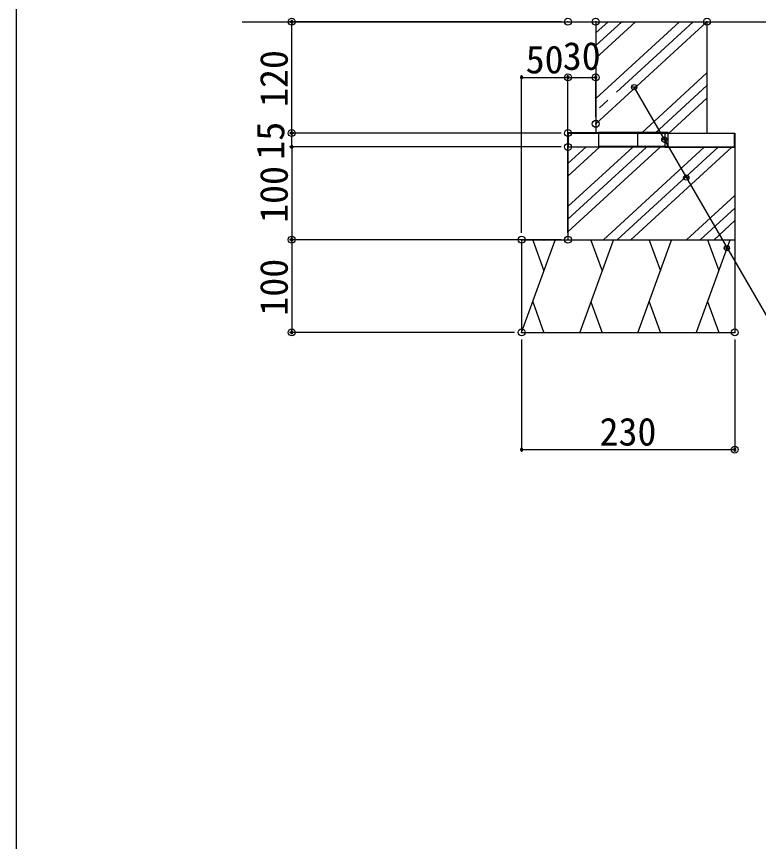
# Model space of a CAD drawing. Units: millimetres on the paper. Extents: x -337 to 306, y -306 to 220.
# Drawn here: x -337.4 to -273.4, y 87.7 to 158.8 of the extents above; entities that cross this region are included whole.
import ezdxf
from ezdxf.enums import TextEntityAlignment as Align

# ---------------------------------------------------------------- set-up
doc = ezdxf.new("R2010")
doc.units = ezdxf.units.MM
doc.header["$PDMODE"] = 32
doc.header["$PDSIZE"] = 0.6
doc.linetypes.add('CHAIN2', pattern=[12, 9, -1, 1, -1])
for name, color, linetype in [('0-1_DEFPOINTS', 7, 'Continuous'), ('0-5_D-BDG-既設', 7, 'Continuous'), ('0-6_D-STR-STR', 7, 'Continuous'), ('0-7_D-STR-DIM_1寸法', 7, 'Continuous'), ('0-8_D-BDG-ﾊｯﾁ', 7, 'Continuous'), ('0-9_D-STR-TXT-文字', 7, 'Continuous'), ('0-E_11', 7, 'Continuous')]:
    doc.layers.add(name, color=color, linetype=linetype)
doc.styles.add('ＭＳ ゴシック', font='')
doc.styles.get('ＭＳ ゴシック').set_extended_font_data('MS Gothic')

msp = doc.modelspace()

# ---------------------------------------------------------------- linework, layer by layer
at = {"layer": '0-1_DEFPOINTS'}
for p in [(-313.689, 158.368), (-289.851, 158.368), (-287.451, 158.368), (-277.851, 158.368), (-289.851, 153.568), (-287.451, 153.568), (-287.451, 149.562), (-313.689, 148.768), (-289.851, 148.768), (-289.851, 147.568), (-289.851, 147.568), (-313.689, 139.568), (-293.851, 139.568), (-293.851, 139.568), (-289.851, 139.568), (-289.851, 139.568), (-313.689, 131.568), (-293.851, 131.568), (-293.851, 131.568), (-275.451, 131.568), (-275.451, 121.464)]:
    msp.add_point(p, dxfattribs=at)
at = {"layer": '0-5_D-BDG-既設'}
msp.add_line((-317.981, 158.368), (-249.912, 158.368), dxfattribs=at)
at = {"layer": '0-6_D-STR-STR'}
for p, q in [((-287.451, 158.368), (-287.451, 148.768)), ((-277.851, 158.368), (-277.851, 148.768)), ((-289.851, 148.768), (-275.451, 148.768)), ((-289.851, 148.768), (-289.851, 139.568)), ((-275.451, 148.768), (-275.451, 139.568)), ((-289.851, 147.568), (-275.451, 147.568)), ((-293.851, 139.568), (-275.451, 139.568)), ((-293.851, 139.568), (-293.851, 131.568)), ((-275.451, 139.568), (-275.451, 131.568)), ((-293.851, 131.568), (-275.451, 131.568))]:
    msp.add_line(p, q, dxfattribs=at)
at = {"layer": '0-7_D-STR-DIM_1寸法'}
for p, q in [((-290.451, 158.368), (-313.889, 158.368)), ((-313.749, 158.448), (-313.749, 158.288)), ((-313.709, 158.466), (-313.709, 158.27)), ((-313.689, 158.268), (-313.689, 158.168)), ((-313.689, 148.968), (-313.689, 158.168)), ((-313.65, 158.459), (-313.65, 158.276)), ((-313.61, 158.428), (-313.61, 158.308)), ((-293.851, 140.168), (-293.851, 153.768)), ((-289.851, 149.368), (-289.851, 153.768)), ((-289.851, 140.168), (-289.851, 153.768)), ((-287.451, 150.162), (-287.451, 153.768)), ((-293.949, 153.548), (-293.754, 153.548)), ((-293.943, 153.608), (-293.76, 153.608)), ((-293.931, 153.508), (-293.771, 153.508)), ((-293.911, 153.648), (-293.791, 153.648)), ((-293.751, 153.568), (-293.651, 153.568)), ((-293.651, 153.568), (-290.051, 153.568)), ((-289.951, 153.568), (-290.051, 153.568)), ((-289.754, 153.588), (-289.949, 153.588)), ((-289.949, 153.548), (-289.754, 153.548)), ((-289.943, 153.608), (-289.76, 153.608)), ((-289.76, 153.528), (-289.943, 153.528)), ((-289.771, 153.628), (-289.931, 153.628)), ((-289.931, 153.508), (-289.771, 153.508)), ((-289.911, 153.648), (-289.791, 153.648)), ((-289.791, 153.488), (-289.911, 153.488)), ((-289.751, 153.568), (-289.651, 153.568)), ((-289.651, 153.568), (-287.651, 153.568)), ((-287.551, 153.568), (-287.651, 153.568)), ((-287.354, 153.588), (-287.549, 153.588)), ((-287.36, 153.528), (-287.543, 153.528)), ((-287.371, 153.628), (-287.531, 153.628)), ((-287.391, 153.488), (-287.511, 153.488)), ((-290.451, 148.768), (-313.889, 148.768)), ((-290.451, 148.768), (-313.889, 148.768)), ((-313.769, 148.708), (-313.769, 148.828)), ((-313.749, 148.848), (-313.749, 148.688)), ((-313.729, 148.676), (-313.729, 148.859)), ((-313.709, 148.866), (-313.709, 148.67)), ((-313.689, 148.868), (-313.689, 148.968)), ((-313.669, 148.67), (-313.669, 148.866)), ((-313.65, 148.859), (-313.65, 148.676)), ((-313.629, 148.688), (-313.629, 148.848)), ((-313.61, 148.828), (-313.61, 148.708)), ((-313.689, 148.668), (-313.689, 148.568)), ((-313.689, 147.768), (-313.689, 148.568)), ((-290.451, 147.568), (-313.889, 147.568)), ((-290.451, 147.568), (-313.889, 147.568)), ((-313.769, 147.508), (-313.769, 147.628)), ((-313.749, 147.648), (-313.749, 147.488)), ((-313.729, 147.476), (-313.729, 147.659)), ((-313.709, 147.666), (-313.709, 147.47)), ((-313.689, 147.668), (-313.689, 147.768)), ((-313.689, 147.468), (-313.689, 147.368)), ((-313.689, 147.368), (-313.689, 139.768)), ((-313.669, 147.47), (-313.669, 147.666)), ((-313.65, 147.659), (-313.65, 147.476)), ((-313.629, 147.488), (-313.629, 147.648)), ((-313.61, 147.628), (-313.61, 147.508)), ((-290.451, 139.568), (-313.889, 139.568)), ((-294.451, 139.568), (-313.889, 139.568)), ((-313.769, 139.508), (-313.769, 139.628)), ((-313.749, 139.648), (-313.749, 139.488)), ((-313.729, 139.476), (-313.729, 139.659)), ((-313.709, 139.666), (-313.709, 139.47)), ((-313.689, 139.668), (-313.689, 139.768)), ((-313.689, 139.468), (-313.689, 139.368)), ((-313.669, 139.47), (-313.669, 139.666)), ((-313.65, 139.659), (-313.65, 139.476)), ((-313.629, 139.488), (-313.629, 139.648)), ((-313.61, 139.628), (-313.61, 139.508)), ((-313.689, 139.368), (-313.689, 131.768)), ((-313.729, 131.476), (-313.729, 131.659)), ((-313.689, 131.668), (-313.689, 131.768)), ((-313.669, 131.47), (-313.669, 131.666)), ((-313.629, 131.488), (-313.629, 131.648)), ((-294.451, 131.568), (-313.889, 131.568)), ((-313.769, 131.508), (-313.769, 131.628)), ((-293.851, 130.968), (-293.851, 121.264)), ((-275.451, 130.968), (-275.451, 121.264)), ((-293.949, 121.444), (-293.754, 121.444)), ((-293.943, 121.504), (-293.76, 121.504)), ((-293.931, 121.404), (-293.771, 121.404)), ((-293.911, 121.544), (-293.791, 121.544)), ((-293.751, 121.464), (-293.651, 121.464)), ((-293.651, 121.464), (-275.651, 121.464)), ((-275.551, 121.464), (-275.651, 121.464)), ((-275.354, 121.484), (-275.549, 121.484)), ((-275.36, 121.425), (-275.543, 121.425)), ((-275.371, 121.524), (-275.531, 121.524)), ((-275.391, 121.385), (-275.511, 121.385))]:
    msp.add_line(p, q, dxfattribs=at)
for points in [[(-313.689, 158.468), (-313.702, 158.467), (-313.714, 158.465), (-313.726, 158.461), (-313.738, 158.456), (-313.748, 158.449), (-313.758, 158.441), (-313.766, 158.432), (-313.774, 158.421), (-313.78, 158.41), (-313.785, 158.399), (-313.788, 158.387), (-313.789, 158.374), (-313.789, 158.362), (-313.788, 158.349), (-313.785, 158.337), (-313.78, 158.325), (-313.774, 158.314), (-313.766, 158.304), (-313.758, 158.295), (-313.748, 158.287), (-313.738, 158.28), (-313.726, 158.275), (-313.714, 158.271), (-313.702, 158.269), (-313.689, 158.268), (-313.689, 158.368)], [(-313.689, 158.268), (-313.677, 158.269), (-313.665, 158.271), (-313.653, 158.275), (-313.641, 158.28), (-313.631, 158.287), (-313.621, 158.295), (-313.612, 158.304), (-313.605, 158.314), (-313.599, 158.325), (-313.594, 158.337), (-313.591, 158.349), (-313.59, 158.362), (-313.59, 158.374), (-313.591, 158.387), (-313.594, 158.399), (-313.599, 158.41), (-313.605, 158.421), (-313.612, 158.432), (-313.621, 158.441), (-313.631, 158.449), (-313.641, 158.456), (-313.653, 158.461), (-313.665, 158.465), (-313.677, 158.467), (-313.689, 158.468), (-313.689, 158.368)], [(-293.751, 153.568), (-293.752, 153.58), (-293.755, 153.593), (-293.758, 153.605), (-293.764, 153.616), (-293.77, 153.627), (-293.778, 153.636), (-293.788, 153.645), (-293.798, 153.652), (-293.809, 153.658), (-293.82, 153.663), (-293.833, 153.666), (-293.845, 153.668), (-293.858, 153.668), (-293.87, 153.666), (-293.882, 153.663), (-293.894, 153.658), (-293.905, 153.652), (-293.915, 153.645), (-293.924, 153.636), (-293.932, 153.627), (-293.939, 153.616), (-293.944, 153.605), (-293.948, 153.593), (-293.951, 153.58), (-293.951, 153.568), (-293.851, 153.568)], [(-293.951, 153.568), (-293.951, 153.555), (-293.948, 153.543), (-293.944, 153.531), (-293.939, 153.52), (-293.932, 153.509), (-293.924, 153.499), (-293.915, 153.491), (-293.905, 153.483), (-293.894, 153.477), (-293.882, 153.473), (-293.87, 153.47), (-293.858, 153.468), (-293.845, 153.468), (-293.833, 153.47), (-293.82, 153.473), (-293.809, 153.477), (-293.798, 153.483), (-293.788, 153.491), (-293.778, 153.499), (-293.77, 153.509), (-293.764, 153.52), (-293.758, 153.531), (-293.755, 153.543), (-293.752, 153.555), (-293.751, 153.568), (-293.851, 153.568)], [(-289.751, 153.568), (-289.752, 153.58), (-289.755, 153.593), (-289.758, 153.605), (-289.764, 153.616), (-289.77, 153.627), (-289.778, 153.636), (-289.788, 153.645), (-289.798, 153.652), (-289.809, 153.658), (-289.82, 153.663), (-289.833, 153.666), (-289.845, 153.668), (-289.858, 153.668), (-289.87, 153.666), (-289.882, 153.663), (-289.894, 153.658), (-289.905, 153.652), (-289.915, 153.645), (-289.924, 153.636), (-289.932, 153.627), (-289.939, 153.616), (-289.944, 153.605), (-289.948, 153.593), (-289.951, 153.58), (-289.951, 153.568), (-289.851, 153.568)], [(-289.751, 153.568), (-289.752, 153.58), (-289.755, 153.593), (-289.758, 153.605), (-289.764, 153.616), (-289.77, 153.627), (-289.778, 153.636), (-289.788, 153.645), (-289.798, 153.652), (-289.809, 153.658), (-289.82, 153.663), (-289.833, 153.666), (-289.845, 153.668), (-289.858, 153.668), (-289.87, 153.666), (-289.882, 153.663), (-289.894, 153.658), (-289.905, 153.652), (-289.915, 153.645), (-289.924, 153.636), (-289.932, 153.627), (-289.939, 153.616), (-289.944, 153.605), (-289.948, 153.593), (-289.951, 153.58), (-289.951, 153.568), (-289.851, 153.568)], [(-289.951, 153.568), (-289.951, 153.555), (-289.948, 153.543), (-289.944, 153.531), (-289.939, 153.52), (-289.932, 153.509), (-289.924, 153.499), (-289.915, 153.491), (-289.905, 153.483), (-289.894, 153.477), (-289.882, 153.473), (-289.87, 153.47), (-289.858, 153.468), (-289.845, 153.468), (-289.833, 153.47), (-289.82, 153.473), (-289.809, 153.477), (-289.798, 153.483), (-289.788, 153.491), (-289.778, 153.499), (-289.77, 153.509), (-289.764, 153.52), (-289.758, 153.531), (-289.755, 153.543), (-289.752, 153.555), (-289.751, 153.568), (-289.851, 153.568)], [(-289.951, 153.568), (-289.951, 153.555), (-289.948, 153.543), (-289.944, 153.531), (-289.939, 153.52), (-289.932, 153.509), (-289.924, 153.499), (-289.915, 153.491), (-289.905, 153.483), (-289.894, 153.477), (-289.882, 153.473), (-289.87, 153.47), (-289.858, 153.468), (-289.845, 153.468), (-289.833, 153.47), (-289.82, 153.473), (-289.809, 153.477), (-289.798, 153.483), (-289.788, 153.491), (-289.778, 153.499), (-289.77, 153.509), (-289.764, 153.52), (-289.758, 153.531), (-289.755, 153.543), (-289.752, 153.555), (-289.751, 153.568), (-289.851, 153.568)], [(-287.351, 153.568), (-287.352, 153.58), (-287.355, 153.593), (-287.358, 153.605), (-287.364, 153.616), (-287.37, 153.627), (-287.378, 153.636), (-287.388, 153.645), (-287.398, 153.652), (-287.409, 153.658), (-287.42, 153.663), (-287.433, 153.666), (-287.445, 153.668), (-287.458, 153.668), (-287.47, 153.666), (-287.482, 153.663), (-287.494, 153.658), (-287.505, 153.652), (-287.515, 153.645), (-287.524, 153.636), (-287.532, 153.627), (-287.539, 153.616), (-287.544, 153.605), (-287.548, 153.593), (-287.551, 153.58), (-287.551, 153.568), (-287.451, 153.568)], [(-287.551, 153.568), (-287.551, 153.555), (-287.548, 153.543), (-287.544, 153.531), (-287.539, 153.52), (-287.532, 153.509), (-287.524, 153.499), (-287.515, 153.491), (-287.505, 153.483), (-287.494, 153.477), (-287.482, 153.473), (-287.47, 153.47), (-287.458, 153.468), (-287.445, 153.468), (-287.433, 153.47), (-287.42, 153.473), (-287.409, 153.477), (-287.398, 153.483), (-287.388, 153.491), (-287.378, 153.499), (-287.37, 153.509), (-287.364, 153.52), (-287.358, 153.531), (-287.355, 153.543), (-287.352, 153.555), (-287.351, 153.568), (-287.451, 153.568)], [(-313.689, 148.868), (-313.702, 148.867), (-313.714, 148.865), (-313.726, 148.861), (-313.738, 148.856), (-313.748, 148.849), (-313.758, 148.841), (-313.766, 148.832), (-313.774, 148.821), (-313.78, 148.81), (-313.785, 148.799), (-313.788, 148.787), (-313.789, 148.774), (-313.789, 148.762), (-313.788, 148.749), (-313.785, 148.737), (-313.78, 148.725), (-313.774, 148.714), (-313.766, 148.704), (-313.758, 148.695), (-313.748, 148.687), (-313.738, 148.68), (-313.726, 148.675), (-313.714, 148.671), (-313.702, 148.669), (-313.689, 148.668), (-313.689, 148.768)], [(-313.689, 148.868), (-313.702, 148.867), (-313.714, 148.865), (-313.726, 148.861), (-313.738, 148.856), (-313.748, 148.849), (-313.758, 148.841), (-313.766, 148.832), (-313.774, 148.821), (-313.78, 148.81), (-313.785, 148.799), (-313.788, 148.787), (-313.789, 148.774), (-313.789, 148.762), (-313.788, 148.749), (-313.785, 148.737), (-313.78, 148.725), (-313.774, 148.714), (-313.766, 148.704), (-313.758, 148.695), (-313.748, 148.687), (-313.738, 148.68), (-313.726, 148.675), (-313.714, 148.671), (-313.702, 148.669), (-313.689, 148.668), (-313.689, 148.768)], [(-313.689, 148.668), (-313.677, 148.669), (-313.665, 148.671), (-313.653, 148.675), (-313.641, 148.68), (-313.631, 148.687), (-313.621, 148.695), (-313.612, 148.704), (-313.605, 148.714), (-313.599, 148.725), (-313.594, 148.737), (-313.591, 148.749), (-313.59, 148.762), (-313.59, 148.774), (-313.591, 148.787), (-313.594, 148.799), (-313.599, 148.81), (-313.605, 148.821), (-313.612, 148.832), (-313.621, 148.841), (-313.631, 148.849), (-313.641, 148.856), (-313.653, 148.861), (-313.665, 148.865), (-313.677, 148.867), (-313.689, 148.868), (-313.689, 148.768)], [(-313.689, 148.668), (-313.677, 148.669), (-313.665, 148.671), (-313.653, 148.675), (-313.641, 148.68), (-313.631, 148.687), (-313.621, 148.695), (-313.612, 148.704), (-313.605, 148.714), (-313.599, 148.725), (-313.594, 148.737), (-313.591, 148.749), (-313.59, 148.762), (-313.59, 148.774), (-313.591, 148.787), (-313.594, 148.799), (-313.599, 148.81), (-313.605, 148.821), (-313.612, 148.832), (-313.621, 148.841), (-313.631, 148.849), (-313.641, 148.856), (-313.653, 148.861), (-313.665, 148.865), (-313.677, 148.867), (-313.689, 148.868), (-313.689, 148.768)], [(-313.689, 147.668), (-313.702, 147.667), (-313.714, 147.665), (-313.726, 147.661), (-313.738, 147.656), (-313.748, 147.649), (-313.758, 147.641), (-313.766, 147.632), (-313.774, 147.621), (-313.78, 147.61), (-313.785, 147.599), (-313.788, 147.587), (-313.789, 147.574), (-313.789, 147.562), (-313.788, 147.549), (-313.785, 147.537), (-313.78, 147.525), (-313.774, 147.514), (-313.766, 147.504), (-313.758, 147.495), (-313.748, 147.487), (-313.738, 147.48), (-313.726, 147.475), (-313.714, 147.471), (-313.702, 147.469), (-313.689, 147.468), (-313.689, 147.568)], [(-313.689, 147.668), (-313.702, 147.667), (-313.714, 147.665), (-313.726, 147.661), (-313.738, 147.656), (-313.748, 147.649), (-313.758, 147.641), (-313.766, 147.632), (-313.774, 147.621), (-313.78, 147.61), (-313.785, 147.599), (-313.788, 147.587), (-313.789, 147.574), (-313.789, 147.562), (-313.788, 147.549), (-313.785, 147.537), (-313.78, 147.525), (-313.774, 147.514), (-313.766, 147.504), (-313.758, 147.495), (-313.748, 147.487), (-313.738, 147.48), (-313.726, 147.475), (-313.714, 147.471), (-313.702, 147.469), (-313.689, 147.468), (-313.689, 147.568)], [(-313.689, 147.468), (-313.677, 147.469), (-313.665, 147.471), (-313.653, 147.475), (-313.641, 147.48), (-313.631, 147.487), (-313.621, 147.495), (-313.612, 147.504), (-313.605, 147.514), (-313.599, 147.525), (-313.594, 147.537), (-313.591, 147.549), (-313.59, 147.562), (-313.59, 147.574), (-313.591, 147.587), (-313.594, 147.599), (-313.599, 147.61), (-313.605, 147.621), (-313.612, 147.632), (-313.621, 147.641), (-313.631, 147.649), (-313.641, 147.656), (-313.653, 147.661), (-313.665, 147.665), (-313.677, 147.667), (-313.689, 147.668), (-313.689, 147.568)], [(-313.689, 147.468), (-313.677, 147.469), (-313.665, 147.471), (-313.653, 147.475), (-313.641, 147.48), (-313.631, 147.487), (-313.621, 147.495), (-313.612, 147.504), (-313.605, 147.514), (-313.599, 147.525), (-313.594, 147.537), (-313.591, 147.549), (-313.59, 147.562), (-313.59, 147.574), (-313.591, 147.587), (-313.594, 147.599), (-313.599, 147.61), (-313.605, 147.621), (-313.612, 147.632), (-313.621, 147.641), (-313.631, 147.649), (-313.641, 147.656), (-313.653, 147.661), (-313.665, 147.665), (-313.677, 147.667), (-313.689, 147.668), (-313.689, 147.568)], [(-313.689, 139.668), (-313.702, 139.667), (-313.714, 139.665), (-313.726, 139.661), (-313.738, 139.656), (-313.748, 139.649), (-313.758, 139.641), (-313.766, 139.632), (-313.774, 139.621), (-313.78, 139.61), (-313.785, 139.599), (-313.788, 139.587), (-313.789, 139.574), (-313.789, 139.562), (-313.788, 139.549), (-313.785, 139.537), (-313.78, 139.525), (-313.774, 139.514), (-313.766, 139.504), (-313.758, 139.495), (-313.748, 139.487), (-313.738, 139.48), (-313.726, 139.475), (-313.714, 139.471), (-313.702, 139.469), (-313.689, 139.468), (-313.689, 139.568)], [(-313.689, 139.668), (-313.702, 139.667), (-313.714, 139.665), (-313.726, 139.661), (-313.738, 139.656), (-313.748, 139.649), (-313.758, 139.641), (-313.766, 139.632), (-313.774, 139.621), (-313.78, 139.61), (-313.785, 139.599), (-313.788, 139.587), (-313.789, 139.574), (-313.789, 139.562), (-313.788, 139.549), (-313.785, 139.537), (-313.78, 139.525), (-313.774, 139.514), (-313.766, 139.504), (-313.758, 139.495), (-313.748, 139.487), (-313.738, 139.48), (-313.726, 139.475), (-313.714, 139.471), (-313.702, 139.469), (-313.689, 139.468), (-313.689, 139.568)], [(-313.689, 139.468), (-313.677, 139.469), (-313.665, 139.471), (-313.653, 139.475), (-313.641, 139.48), (-313.631, 139.487), (-313.621, 139.495), (-313.612, 139.504), (-313.605, 139.514), (-313.599, 139.525), (-313.594, 139.537), (-313.591, 139.549), (-313.59, 139.562), (-313.59, 139.574), (-313.591, 139.587), (-313.594, 139.599), (-313.599, 139.61), (-313.605, 139.621), (-313.612, 139.632), (-313.621, 139.641), (-313.631, 139.649), (-313.641, 139.656), (-313.653, 139.661), (-313.665, 139.665), (-313.677, 139.667), (-313.689, 139.668), (-313.689, 139.568)], [(-313.689, 139.468), (-313.677, 139.469), (-313.665, 139.471), (-313.653, 139.475), (-313.641, 139.48), (-313.631, 139.487), (-313.621, 139.495), (-313.612, 139.504), (-313.605, 139.514), (-313.599, 139.525), (-313.594, 139.537), (-313.591, 139.549), (-313.59, 139.562), (-313.59, 139.574), (-313.591, 139.587), (-313.594, 139.599), (-313.599, 139.61), (-313.605, 139.621), (-313.612, 139.632), (-313.621, 139.641), (-313.631, 139.649), (-313.641, 139.656), (-313.653, 139.661), (-313.665, 139.665), (-313.677, 139.667), (-313.689, 139.668), (-313.689, 139.568)], [(-313.689, 131.668), (-313.702, 131.667), (-313.714, 131.665), (-313.726, 131.661), (-313.738, 131.656), (-313.748, 131.649), (-313.758, 131.641), (-313.766, 131.632), (-313.774, 131.621), (-313.78, 131.61), (-313.785, 131.599), (-313.788, 131.587), (-313.789, 131.574), (-313.789, 131.562), (-313.788, 131.549), (-313.785, 131.537), (-313.78, 131.525), (-313.774, 131.514), (-313.766, 131.504), (-313.758, 131.495), (-313.748, 131.487), (-313.738, 131.48), (-313.726, 131.475), (-313.714, 131.471), (-313.702, 131.469), (-313.689, 131.468), (-313.689, 131.568)], [(-313.689, 131.468), (-313.677, 131.469), (-313.665, 131.471), (-313.653, 131.475), (-313.641, 131.48), (-313.631, 131.487), (-313.621, 131.495), (-313.612, 131.504), (-313.605, 131.514), (-313.599, 131.525), (-313.594, 131.537), (-313.591, 131.549), (-313.59, 131.562), (-313.59, 131.574), (-313.591, 131.587), (-313.594, 131.599), (-313.599, 131.61), (-313.605, 131.621), (-313.612, 131.632), (-313.621, 131.641), (-313.631, 131.649), (-313.641, 131.656), (-313.653, 131.661), (-313.665, 131.665), (-313.677, 131.667), (-313.689, 131.668), (-313.689, 131.568)], [(-293.751, 121.464), (-293.752, 121.477), (-293.755, 121.489), (-293.758, 121.501), (-293.764, 121.512), (-293.77, 121.523), (-293.778, 121.533), (-293.788, 121.541), (-293.798, 121.549), (-293.809, 121.555), (-293.82, 121.559), (-293.833, 121.563), (-293.845, 121.564), (-293.858, 121.564), (-293.87, 121.563), (-293.882, 121.559), (-293.894, 121.555), (-293.905, 121.549), (-293.915, 121.541), (-293.924, 121.533), (-293.932, 121.523), (-293.939, 121.512), (-293.944, 121.501), (-293.948, 121.489), (-293.951, 121.477), (-293.951, 121.464), (-293.851, 121.464)], [(-293.951, 121.464), (-293.951, 121.452), (-293.948, 121.439), (-293.944, 121.427), (-293.939, 121.416), (-293.932, 121.406), (-293.924, 121.396), (-293.915, 121.387), (-293.905, 121.38), (-293.894, 121.374), (-293.882, 121.369), (-293.87, 121.366), (-293.858, 121.365), (-293.845, 121.365), (-293.833, 121.366), (-293.82, 121.369), (-293.809, 121.374), (-293.798, 121.38), (-293.788, 121.387), (-293.778, 121.396), (-293.77, 121.406), (-293.764, 121.416), (-293.758, 121.427), (-293.755, 121.439), (-293.752, 121.452), (-293.751, 121.464), (-293.851, 121.464)], [(-275.351, 121.464), (-275.352, 121.477), (-275.355, 121.489), (-275.358, 121.501), (-275.364, 121.512), (-275.37, 121.523), (-275.378, 121.533), (-275.388, 121.541), (-275.398, 121.549), (-275.409, 121.555), (-275.42, 121.559), (-275.433, 121.563), (-275.445, 121.564), (-275.458, 121.564), (-275.47, 121.563), (-275.482, 121.559), (-275.494, 121.555), (-275.505, 121.549), (-275.515, 121.541), (-275.524, 121.533), (-275.532, 121.523), (-275.539, 121.512), (-275.544, 121.501), (-275.548, 121.489), (-275.551, 121.477), (-275.551, 121.464), (-275.451, 121.464)], [(-275.551, 121.464), (-275.551, 121.452), (-275.548, 121.439), (-275.544, 121.427), (-275.539, 121.416), (-275.532, 121.406), (-275.524, 121.396), (-275.515, 121.387), (-275.505, 121.38), (-275.494, 121.374), (-275.482, 121.369), (-275.47, 121.366), (-275.458, 121.365), (-275.445, 121.365), (-275.433, 121.366), (-275.42, 121.369), (-275.409, 121.374), (-275.398, 121.38), (-275.388, 121.387), (-275.378, 121.396), (-275.37, 121.406), (-275.364, 121.416), (-275.358, 121.427), (-275.355, 121.439), (-275.352, 121.452), (-275.351, 121.464), (-275.451, 121.464)]]:
    msp.add_lwpolyline(points, close=True, dxfattribs=at)
at = {"layer": '0-8_D-BDG-ﾊｯﾁ'}
for p, q in [((-280.218, 158.368), (-287.451, 151.734)), ((-277.851, 158.368), (-287.451, 149.562)), ((-286.393, 158.368), (-287.451, 157.397)), ((-284.026, 158.368), (-287.451, 155.226)), ((-277.851, 153.957), (-283.509, 148.768)), ((-277.851, 151.786), (-281.142, 148.768)), ((-288.286, 147.568), (-289.851, 146.132)), ((-287.102, 147.568), (-289.851, 145.046)), ((-284.257, 147.551), (-289.851, 142.42)), ((-283.074, 147.551), (-289.851, 141.335)), ((-281.89, 147.551), (-289.851, 140.249)), ((-278.083, 147.551), (-286.787, 139.568)), ((-276.9, 147.551), (-285.603, 139.568)), ((-275.716, 147.551), (-284.42, 139.568)), ((-275.451, 143.383), (-279.611, 139.568)), ((-275.451, 142.298), (-278.428, 139.568)), ((-275.451, 141.212), (-277.244, 139.568)), ((-293.851, 131.568), (-290.949, 139.541)), ((-292.89, 139.541), (-291.92, 136.875)), ((-288.837, 131.544), (-285.926, 139.541)), ((-287.867, 139.541), (-286.897, 136.875)), ((-283.814, 131.544), (-280.903, 139.541)), ((-282.844, 139.541), (-281.874, 136.875)), ((-278.755, 131.592), (-275.853, 139.565)), ((-277.794, 139.565), (-276.823, 136.899)), ((-292.89, 134.209), (-291.92, 131.544)), ((-287.867, 134.209), (-286.897, 131.544)), ((-282.844, 134.209), (-281.874, 131.544)), ((-277.794, 134.234), (-276.823, 131.568))]:
    msp.add_line(p, q, dxfattribs=at)
at = {"layer": '0-8_D-BDG-ﾊｯﾁ', "linetype": 'CHAIN2'}
for p, q in [((-279.035, 158.368), (-287.451, 150.648)), ((-285.209, 158.368), (-287.451, 156.311)), ((-277.851, 152.872), (-282.325, 148.768))]:
    msp.add_line(p, q, dxfattribs=at)
at = {"layer": '0-8_D-BDG-ﾊｯﾁ'}
for points in [[(-283.833, 148.775), (-289.833, 148.775), (-289.833, 147.575), (-283.833, 147.575)], [(-281.211, 148.822), (-287.211, 148.822), (-287.211, 147.622), (-281.211, 147.622)], [(-275.481, 148.736), (-281.481, 148.736), (-281.481, 147.536), (-275.481, 147.536)]]:
    msp.add_lwpolyline(points, close=True, dxfattribs=at)
at = {"layer": '0-9_D-STR-TXT-文字'}
for p, q in [((-283.911, 152.721), (-284.368, 152.721)), ((-259.799, 110.726), (-284.093, 152.643)), ((-281.297, 148.188), (-281.754, 148.188)), ((-279.413, 144.928), (-279.869, 144.928)), ((-275.911, 138.842), (-276.368, 138.842))]:
    msp.add_line(p, q, dxfattribs=at)
for centre in [(-284.139, 152.721), (-281.525, 148.188), (-279.641, 144.928), (-276.14, 138.842)]:
    msp.add_circle(centre, 0.228, dxfattribs=at)
at = {"layer": '0-E_11'}
msp.add_line((-337.448, -229.291), (-337.448, 220.066), dxfattribs=at)

# ---------------------------------------------------------------- texts
at = {"layer": '0-7_D-STR-DIM_1寸法', "style": 'ＭＳ ゴシック'}
for s, p in [('30', (-290.299, 153.492)), ('50', (-293.499, 153.192)), ('230', (-287.126, 121.088))]:
    msp.add_text(s, height=2.405, dxfattribs=at).set_placement(p, align=Align.BOTTOM_LEFT)
for s, p in [('120', (-313.313, 151.014)), ('15', (-313.613, 146.466)), ('100', (-313.313, 141.014)), ('100', (-313.313, 133.014))]:
    msp.add_text(s, height=2.405, rotation=90, dxfattribs=at).set_placement(p, align=Align.BOTTOM_LEFT)

doc.saveas('drawing.dxf')
